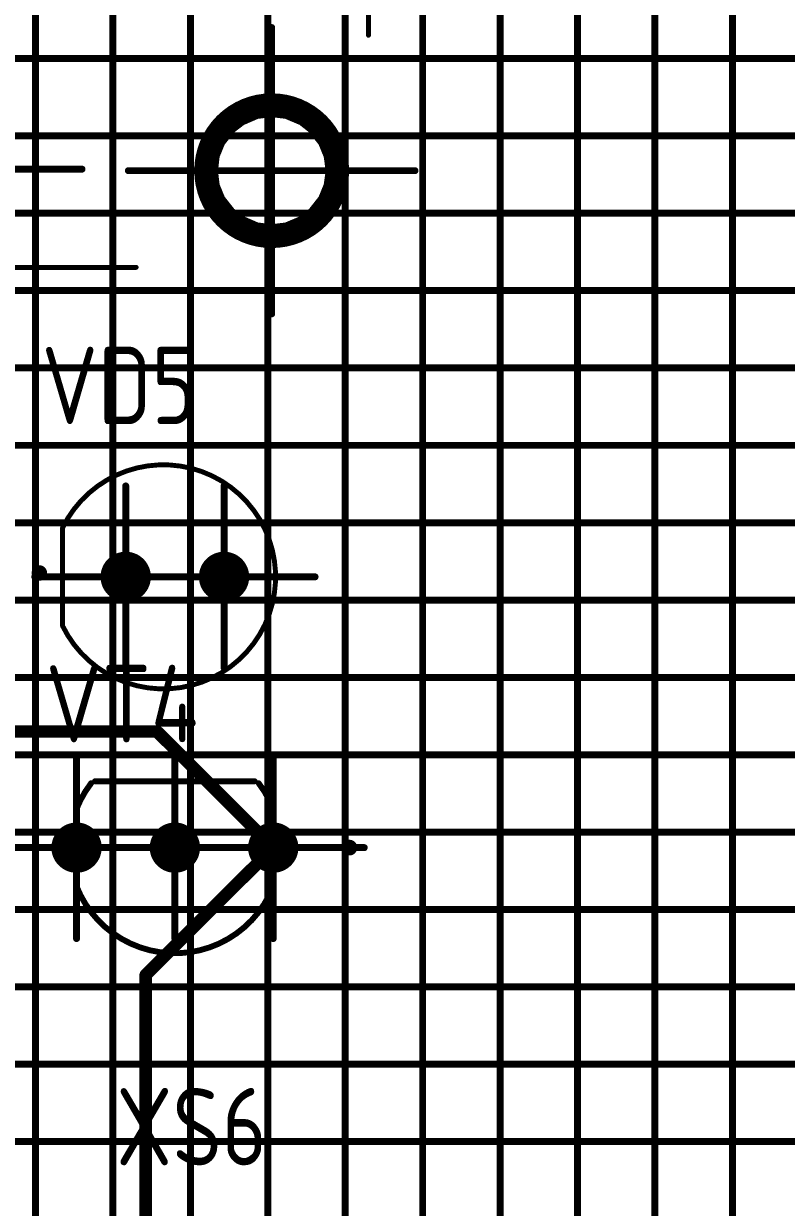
# Model space of a CAD drawing. Header units: millimetres. Extents: x 57 to 898, y 51 to 645.
# Drawn here: x 352.26 to 371.96, y 411.72 to 442.32 of the extents above; entities that cross this region are included whole.
import ezdxf

# ---------------------------------------------------------------- set-up
doc = ezdxf.new("R2010")
doc.units = ezdxf.units.MM
for name, color, linetype in [('Mechanical11', 56, 'Continuous'), ('Mechanical12', 56, 'Continuous'), ('Mechanical7', 56, 'Continuous'), ('Mechanical9', 56, 'Continuous')]:
    doc.layers.add(name, color=color, linetype=linetype)
doc.styles.add('GOST type A', font='gost.TTF', dxfattribs={"oblique": 15, "height": 0.2})
doc.styles.add('GOST type A0', font='gost.TTF', dxfattribs={"oblique": 15, "height": 3.5})
doc.dimstyles.new('ГОСТ type A', dxfattribs={"dimtxt": 3.5, "dimasz": 3, "dimexe": 2, "dimexo": 0, "dimgap": 1, "dimtad": 1, "dimtoh": 1, "dimtxsty": 'GOST type A0', "dimcen": 0, "dimazin": 2, "dimtfac": 1, "dimtmove": 0, "dimatfit": 3, "dimfxl": 1, "dimarcsym": 0})

# ---------------------------------------------------------------- blocks, each defined once
blk = doc.blocks.new('*D84')
at = {"color": 0, "lineweight": -2, "transparency": 16777216}
for p, q in [((371.165, 515.023), (386.75, 515.023)), ((384.75, 512.023), (384.75, 343.023)), ((371.165, 340.023), (386.75, 340.023))]:
    blk.add_line(p, q, dxfattribs=at)
at = {"color": 0, "transparency": 16777216}
for points in [[(384.25, 512.023), (385.25, 512.023), (384.75, 515.023)], [(384.25, 343.023), (385.25, 343.023), (384.75, 340.023)]]:
    blk.add_solid(points, dxfattribs=at)
at = {"layer": 'Defpoints', "color": 0, "transparency": 16777216}
for p in [(371.165, 515.023), (371.165, 340.023), (384.75, 340.023)]:
    blk.add_point(p, dxfattribs=at)
at = {"color": 0, "transparency": 16777216, "insert": (381.999, 427.523), "char_height": 3.5, "attachment_point": 5, "rotation": 90, "style": 'GOST type A0'}
blk.add_mtext('175', dxfattribs=at)

msp = doc.modelspace()

# ---------------------------------------------------------------- linework, layer by layer
at = {"layer": 'Mechanical11', "color": 7}
for p, q in [((357.666, 439.522), (357.959, 439.746)), ((357.959, 439.746), (358.299, 439.887)), ((358.299, 439.887), (358.665, 439.935)), ((358.665, 439.935), (358.665, 438.523)), ((357.442, 439.229), (357.666, 439.522)), ((357.301, 438.889), (357.442, 439.229)), ((357.253, 438.523), (357.301, 438.889)), ((358.665, 438.523), (357.253, 438.523)), ((354.895, 428.023), (354.895, 428.077)), ((354.895, 428.077), (354.933, 428.062)), ((357.435, 428.023), (357.435, 428.077)), ((357.435, 428.077), (357.473, 428.062)), ((354.856, 427.985), (354.841, 428.023)), ((354.841, 428.023), (354.895, 428.023)), ((354.895, 427.969), (354.856, 427.985)), ((354.895, 428.023), (354.949, 428.023)), ((354.895, 427.969), (354.895, 428.023)), ((354.895, 428.023), (354.895, 427.969)), ((354.949, 428.023), (354.895, 428.023)), ((354.933, 427.985), (354.895, 427.969)), ((354.933, 428.062), (354.949, 428.023)), ((354.949, 428.023), (354.933, 427.985)), ((357.396, 427.985), (357.381, 428.023)), ((357.381, 428.023), (357.435, 428.023)), ((357.435, 427.969), (357.396, 427.985)), ((357.435, 428.023), (357.489, 428.023)), ((357.435, 427.969), (357.435, 428.023)), ((357.435, 428.023), (357.435, 427.969)), ((357.489, 428.023), (357.435, 428.023)), ((357.473, 427.985), (357.435, 427.969)), ((357.473, 428.062), (357.489, 428.023)), ((357.489, 428.023), (357.473, 427.985)), ((353.625, 421.023), (353.625, 421.077)), ((353.625, 421.077), (353.663, 421.062)), ((353.663, 421.062), (353.679, 421.023)), ((356.165, 421.023), (356.165, 421.077)), ((356.165, 421.077), (356.203, 421.062)), ((356.203, 421.062), (356.219, 421.023)), ((358.705, 421.023), (358.705, 421.077)), ((358.705, 421.077), (358.743, 421.062)), ((358.743, 421.062), (358.759, 421.023)), ((353.586, 420.985), (353.571, 421.023)), ((353.571, 421.023), (353.625, 421.023)), ((353.625, 420.969), (353.586, 420.985)), ((353.625, 421.023), (353.679, 421.023)), ((353.625, 420.969), (353.625, 421.023)), ((353.625, 421.023), (353.625, 420.969)), ((353.679, 421.023), (353.625, 421.023)), ((353.663, 420.985), (353.625, 420.969)), ((353.679, 421.023), (353.663, 420.985)), ((356.126, 420.985), (356.111, 421.023)), ((356.111, 421.023), (356.165, 421.023)), ((356.165, 420.969), (356.126, 420.985)), ((356.165, 421.023), (356.219, 421.023)), ((356.165, 420.969), (356.165, 421.023)), ((356.165, 421.023), (356.165, 420.969)), ((356.219, 421.023), (356.165, 421.023)), ((356.203, 420.985), (356.165, 420.969)), ((356.219, 421.023), (356.203, 420.985)), ((358.666, 420.985), (358.651, 421.023)), ((358.651, 421.023), (358.705, 421.023)), ((358.705, 420.969), (358.666, 420.985)), ((358.705, 421.023), (358.759, 421.023)), ((358.705, 420.969), (358.705, 421.023)), ((358.705, 421.023), (358.705, 420.969)), ((358.759, 421.023), (358.705, 421.023)), ((358.743, 420.985), (358.705, 420.969)), ((358.759, 421.023), (358.743, 420.985))]:
    msp.add_line(p, q, dxfattribs=at)
at = {"layer": 'Mechanical12', "color": 7}
for p, q in [((358.665, 438.523), (358.665, 439.935)), ((358.665, 439.935), (359.03, 439.887)), ((359.03, 439.887), (359.371, 439.746)), ((359.371, 439.746), (359.663, 439.522)), ((359.663, 439.522), (359.888, 439.229)), ((359.888, 439.229), (360.029, 438.889)), ((360.029, 438.889), (360.077, 438.523)), ((357.253, 438.523), (358.665, 438.523)), ((357.301, 438.158), (357.253, 438.523)), ((358.665, 437.111), (358.665, 438.523)), ((358.665, 438.523), (360.077, 438.523)), ((358.665, 438.523), (358.665, 437.111)), ((360.077, 438.523), (358.665, 438.523)), ((360.077, 438.523), (360.029, 438.158)), ((357.442, 437.817), (357.301, 438.158)), ((360.029, 438.158), (359.888, 437.817)), ((357.666, 437.525), (357.442, 437.817)), ((359.888, 437.817), (359.663, 437.525)), ((357.959, 437.3), (357.666, 437.525)), ((358.299, 437.159), (357.959, 437.3)), ((359.371, 437.3), (359.03, 437.159)), ((359.663, 437.525), (359.371, 437.3)), ((358.665, 437.111), (358.299, 437.159)), ((359.03, 437.159), (358.665, 437.111)), ((354.856, 428.062), (354.895, 428.077)), ((354.895, 428.077), (354.895, 428.023)), ((357.396, 428.062), (357.435, 428.077)), ((357.435, 428.077), (357.435, 428.023)), ((354.841, 428.023), (354.856, 428.062)), ((354.895, 428.023), (354.841, 428.023)), ((357.381, 428.023), (357.396, 428.062)), ((357.435, 428.023), (357.381, 428.023)), ((353.571, 421.023), (353.586, 421.062)), ((353.586, 421.062), (353.625, 421.077)), ((353.625, 421.077), (353.625, 421.023)), ((356.111, 421.023), (356.126, 421.062)), ((356.126, 421.062), (356.165, 421.077)), ((356.165, 421.077), (356.165, 421.023)), ((358.651, 421.023), (358.666, 421.062)), ((358.666, 421.062), (358.705, 421.077)), ((358.705, 421.077), (358.705, 421.023)), ((353.625, 421.023), (353.571, 421.023)), ((356.165, 421.023), (356.111, 421.023)), ((358.705, 421.023), (358.651, 421.023))]:
    msp.add_line(p, q, dxfattribs=at)
for points, const_width in [([(361.165, 442.023), (361.165, 490.023)], 0.127), ([(269.165, 436.023), (355.165, 436.023)], 0.127), ([(353.265, 426.753), (353.265, 429.293)], 0.127), ([(350.013, 424.023), (355.705, 424.023)], 0.323), ([(355.705, 424.023), (358.705, 421.023)], 0.323), ([(354.101, 422.738), (358.228, 422.738)], 0.152), ([(355.409, 417.728), (358.705, 421.023)], 0.323), ([(355.409, 407.453), (355.409, 417.728)], 0.323)]:
    msp.add_lwpolyline(points, dxfattribs=dict(at, const_width=const_width))
for points, const_width in [([(361.133, 442.023, 1), (361.196, 442.023, 1)], 0.0635), ([(360.365, 438.523, 1), (356.965, 438.523, 1)], 0.6), ([(360.365, 438.523, 1), (356.965, 438.523, 1)], 0.6), ([(356.815, 438.523, 1), (357.115, 438.523, 1)], 0.3), ([(356.815, 438.523, 1), (357.115, 438.523, 1)], 0.3), ([(360.215, 438.523, 1), (360.515, 438.523, 1)], 0.3), ([(360.215, 438.523, 1), (360.515, 438.523, 1)], 0.3), ([(355.133, 436.023, 1), (355.196, 436.023, 1)], 0.0635), ([(353.233, 429.293, 1), (353.296, 429.293, 1)], 0.0635), ([(353.233, 429.293, 1), (353.296, 429.293, 1)], 0.0635), ([(355.245, 428.023, 1), (354.545, 428.023, 1)], 0.6), ([(355.245, 428.023, 1), (354.545, 428.023, 1)], 0.6), ([(357.785, 428.023, 1), (357.085, 428.023, 1)], 0.6), ([(357.785, 428.023, 1), (357.085, 428.023, 1)], 0.6), ([(352.765, 428.123, 1), (352.565, 428.123, 1)], 0.2), ([(352.515, 428.123, 1), (352.615, 428.123, 1)], 0.1), ([(352.715, 428.123, 1), (352.815, 428.123, 1)], 0.1), ([(354.395, 428.023, 1), (354.695, 428.023, 1)], 0.3), ([(354.395, 428.023, 1), (354.695, 428.023, 1)], 0.3), ([(355.095, 428.023, 1), (355.395, 428.023, 1)], 0.3), ([(355.095, 428.023, 1), (355.395, 428.023, 1)], 0.3), ([(356.935, 428.023, 1), (357.235, 428.023, 1)], 0.3), ([(356.935, 428.023, 1), (357.235, 428.023, 1)], 0.3), ([(357.635, 428.023, 1), (357.935, 428.023, 1)], 0.3), ([(357.635, 428.023, 1), (357.935, 428.023, 1)], 0.3), ([(353.233, 426.753, 1), (353.296, 426.753, 1)], 0.0635), ([(353.233, 426.753, 1), (353.296, 426.753, 1)], 0.0635), ([(355.624, 424.023, 1), (355.785, 424.023, 1)], 0.161), ([(355.624, 424.023, 1), (355.785, 424.023, 1)], 0.161), ([(353.962, 422.688, 1), (354.039, 422.688, 1)], 0.0762), ([(354.063, 422.738, 1), (354.139, 422.738, 1)], 0.0762), ([(358.19, 422.738, 1), (358.266, 422.738, 1)], 0.0762), ([(358.291, 422.688, 1), (358.367, 422.688, 1)], 0.0762), ([(353.583, 422.016, 1), (353.659, 422.016, 1)], 0.0762), ([(358.67, 422.016, 1), (358.746, 422.016, 1)], 0.0762), ([(353.975, 421.023, 1), (353.275, 421.023, 1)], 0.6), ([(353.975, 421.023, 1), (353.275, 421.023, 1)], 0.6), ([(356.515, 421.023, 1), (355.815, 421.023, 1)], 0.6), ([(356.515, 421.023, 1), (355.815, 421.023, 1)], 0.6), ([(359.055, 421.023, 1), (358.355, 421.023, 1)], 0.6), ([(359.055, 421.023, 1), (358.355, 421.023, 1)], 0.6), ([(353.125, 421.023, 1), (353.425, 421.023, 1)], 0.3), ([(353.125, 421.023, 1), (353.425, 421.023, 1)], 0.3), ([(353.825, 421.023, 1), (354.125, 421.023, 1)], 0.3), ([(353.825, 421.023, 1), (354.125, 421.023, 1)], 0.3), ([(355.665, 421.023, 1), (355.965, 421.023, 1)], 0.3), ([(355.665, 421.023, 1), (355.965, 421.023, 1)], 0.3), ([(356.365, 421.023, 1), (356.665, 421.023, 1)], 0.3), ([(356.365, 421.023, 1), (356.665, 421.023, 1)], 0.3), ([(358.205, 421.023, 1), (358.505, 421.023, 1)], 0.3), ([(358.205, 421.023, 1), (358.505, 421.023, 1)], 0.3), ([(358.624, 421.023, 1), (358.785, 421.023, 1)], 0.161), ([(358.624, 421.023, 1), (358.785, 421.023, 1)], 0.161), ([(358.905, 421.023, 1), (359.205, 421.023, 1)], 0.3), ([(358.905, 421.023, 1), (359.205, 421.023, 1)], 0.3), ([(360.8, 421.023, 1), (360.546, 421.023, 1)], 0.152), ([(360.508, 421.023, 1), (360.584, 421.023, 1)], 0.0762), ([(360.762, 421.023, 1), (360.838, 421.023, 1)], 0.0762), ([(353.583, 420.03, 1), (353.659, 420.03, 1)], 0.0762), ([(358.67, 420.03, 1), (358.746, 420.03, 1)], 0.0762), ([(355.329, 417.728, 1), (355.49, 417.728, 1)], 0.161), ([(355.329, 417.728, 1), (355.49, 417.728, 1)], 0.161)]:
    msp.add_lwpolyline(points, format="xyb", close=True, dxfattribs=dict(at, const_width=const_width))
for points, const_width in [([(353.265, 429.293, -4.331476), (353.265, 426.753)], 0.127), ([(353.621, 422.016, -0.070993), (354.001, 422.688)], 0.152), ([(358.329, 422.688, -0.070993), (358.708, 422.016)], 0.152), ([(358.708, 420.03, -0.683065), (353.621, 420.03)], 0.152)]:
    msp.add_lwpolyline(points, format="xyb", dxfattribs=dict(at, const_width=const_width))
at = {"layer": 'Mechanical7', "color": 7, "const_width": 0.18}
for points in [[(358.665, 434.823), (358.665, 442.223)], [(358.665, 435.123), (358.665, 441.923)], [(348.565, 438.563), (353.765, 438.563)], [(348.865, 438.563), (353.465, 438.563)], [(354.965, 438.523), (362.365, 438.523)], [(355.265, 438.523), (362.065, 438.523)], [(354.895, 425.673), (354.895, 430.373)], [(357.435, 425.673), (357.435, 430.373)], [(354.895, 425.973), (354.895, 430.073)], [(357.435, 425.973), (357.435, 430.073)], [(352.545, 428.023), (357.245, 428.023)], [(352.845, 428.023), (356.945, 428.023)], [(355.085, 428.023), (359.785, 428.023)], [(355.385, 428.023), (359.485, 428.023)], [(353.625, 418.673), (353.625, 423.373)], [(356.165, 418.673), (356.165, 423.373)], [(358.705, 418.673), (358.705, 423.373)], [(353.625, 418.973), (353.625, 423.073)], [(356.165, 418.973), (356.165, 423.073)], [(358.705, 418.973), (358.705, 423.073)], [(351.275, 421.023), (355.975, 421.023)], [(351.575, 421.023), (355.675, 421.023)], [(353.815, 421.023), (358.515, 421.023)], [(354.115, 421.023), (358.215, 421.023)], [(356.355, 421.023), (361.055, 421.023)], [(356.655, 421.023), (360.755, 421.023)]]:
    msp.add_lwpolyline(points, dxfattribs=at)
at = {"layer": 'Mechanical7', "color": 7, "const_width": 0.09}
for points in [[(358.62, 442.223, 1), (358.71, 442.223, 1)], [(358.62, 441.923, 1), (358.71, 441.923, 1)], [(353.42, 438.563, 1), (353.51, 438.563, 1)], [(353.72, 438.563, 1), (353.81, 438.563, 1)], [(354.92, 438.523, 1), (355.01, 438.523, 1)], [(355.22, 438.523, 1), (355.31, 438.523, 1)], [(362.02, 438.523, 1), (362.11, 438.523, 1)], [(362.32, 438.523, 1), (362.41, 438.523, 1)], [(358.62, 435.123, 1), (358.71, 435.123, 1)], [(358.62, 434.823, 1), (358.71, 434.823, 1)], [(354.85, 430.373, 1), (354.94, 430.373, 1)], [(357.39, 430.373, 1), (357.48, 430.373, 1)], [(354.85, 430.073, 1), (354.94, 430.073, 1)], [(357.39, 430.073, 1), (357.48, 430.073, 1)], [(352.5, 428.023, 1), (352.59, 428.023, 1)], [(352.8, 428.023, 1), (352.89, 428.023, 1)], [(355.04, 428.023, 1), (355.13, 428.023, 1)], [(355.34, 428.023, 1), (355.43, 428.023, 1)], [(356.9, 428.023, 1), (356.99, 428.023, 1)], [(357.2, 428.023, 1), (357.29, 428.023, 1)], [(359.44, 428.023, 1), (359.53, 428.023, 1)], [(359.74, 428.023, 1), (359.83, 428.023, 1)], [(354.85, 425.973, 1), (354.94, 425.973, 1)], [(357.39, 425.973, 1), (357.48, 425.973, 1)], [(354.85, 425.673, 1), (354.94, 425.673, 1)], [(357.39, 425.673, 1), (357.48, 425.673, 1)], [(353.58, 423.373, 1), (353.67, 423.373, 1)], [(356.12, 423.373, 1), (356.21, 423.373, 1)], [(358.66, 423.373, 1), (358.75, 423.373, 1)], [(353.58, 423.073, 1), (353.67, 423.073, 1)], [(356.12, 423.073, 1), (356.21, 423.073, 1)], [(358.66, 423.073, 1), (358.75, 423.073, 1)], [(353.77, 421.023, 1), (353.86, 421.023, 1)], [(354.07, 421.023, 1), (354.16, 421.023, 1)], [(355.63, 421.023, 1), (355.72, 421.023, 1)], [(355.93, 421.023, 1), (356.02, 421.023, 1)], [(356.31, 421.023, 1), (356.4, 421.023, 1)], [(356.61, 421.023, 1), (356.7, 421.023, 1)], [(358.17, 421.023, 1), (358.26, 421.023, 1)], [(358.47, 421.023, 1), (358.56, 421.023, 1)], [(360.71, 421.023, 1), (360.8, 421.023, 1)], [(361.01, 421.023, 1), (361.1, 421.023, 1)], [(353.58, 418.973, 1), (353.67, 418.973, 1)], [(356.12, 418.973, 1), (356.21, 418.973, 1)], [(358.66, 418.973, 1), (358.75, 418.973, 1)], [(353.58, 418.673, 1), (353.67, 418.673, 1)], [(356.12, 418.673, 1), (356.21, 418.673, 1)], [(358.66, 418.673, 1), (358.75, 418.673, 1)]]:
    msp.add_lwpolyline(points, format="xyb", close=True, dxfattribs=at)
at = {"layer": 'Mechanical9', "color": 7, "const_width": 0.18}
for points in [[(352.565, 337.423), (352.565, 518.023)], [(354.565, 337.423), (354.565, 518.023)], [(356.565, 337.423), (356.565, 518.023)], [(358.565, 337.423), (358.565, 518.023)], [(360.565, 337.423), (360.565, 518.023)], [(362.565, 337.423), (362.565, 518.023)], [(364.565, 337.423), (364.565, 518.023)], [(366.565, 337.423), (366.565, 518.023)], [(368.565, 337.423), (368.565, 518.023)], [(370.565, 337.423), (370.565, 518.023)], [(252.565, 441.423), (373.665, 441.423)], [(252.565, 439.423), (373.665, 439.423)], [(252.565, 437.423), (373.665, 437.423)], [(252.565, 435.423), (373.665, 435.423)], [(252.565, 433.423), (373.665, 433.423)], [(252.565, 431.423), (373.665, 431.423)], [(252.565, 429.423), (373.665, 429.423)], [(252.565, 427.423), (373.665, 427.423)], [(252.565, 425.423), (373.665, 425.423)], [(252.565, 423.423), (373.665, 423.423)], [(252.565, 421.423), (373.665, 421.423)], [(252.565, 419.423), (373.665, 419.423)], [(252.565, 417.423), (373.665, 417.423)], [(252.565, 415.423), (373.665, 415.423)], [(252.565, 413.423), (373.665, 413.423)]]:
    msp.add_lwpolyline(points, dxfattribs=at)

# ---------------------------------------------------------------- texts
at = {"layer": 'Mechanical7', "color": 7, "style": 'GOST type A'}
for s, p in [('VD5', (352.723, 431.973)), ('VT4', (352.827, 423.745)), ('XS6', (354.647, 412.811))]:
    msp.add_text(s, height=2, dxfattribs=at).set_placement(p)

# ---------------------------------------------------------------- dimensions: what is measured, and where the dimension line sits
dim = msp.add_linear_dim(base=(384.75, 340.023), p1=(371.165, 515.023), p2=(371.165, 340.023), angle=90, dimstyle='ГОСТ type A')
dim.commit()
dim.dimension.update_dxf_attribs({"geometry": '*D84', "text_midpoint": (381.999, 427.523)})

doc.saveas('drawing.dxf')
